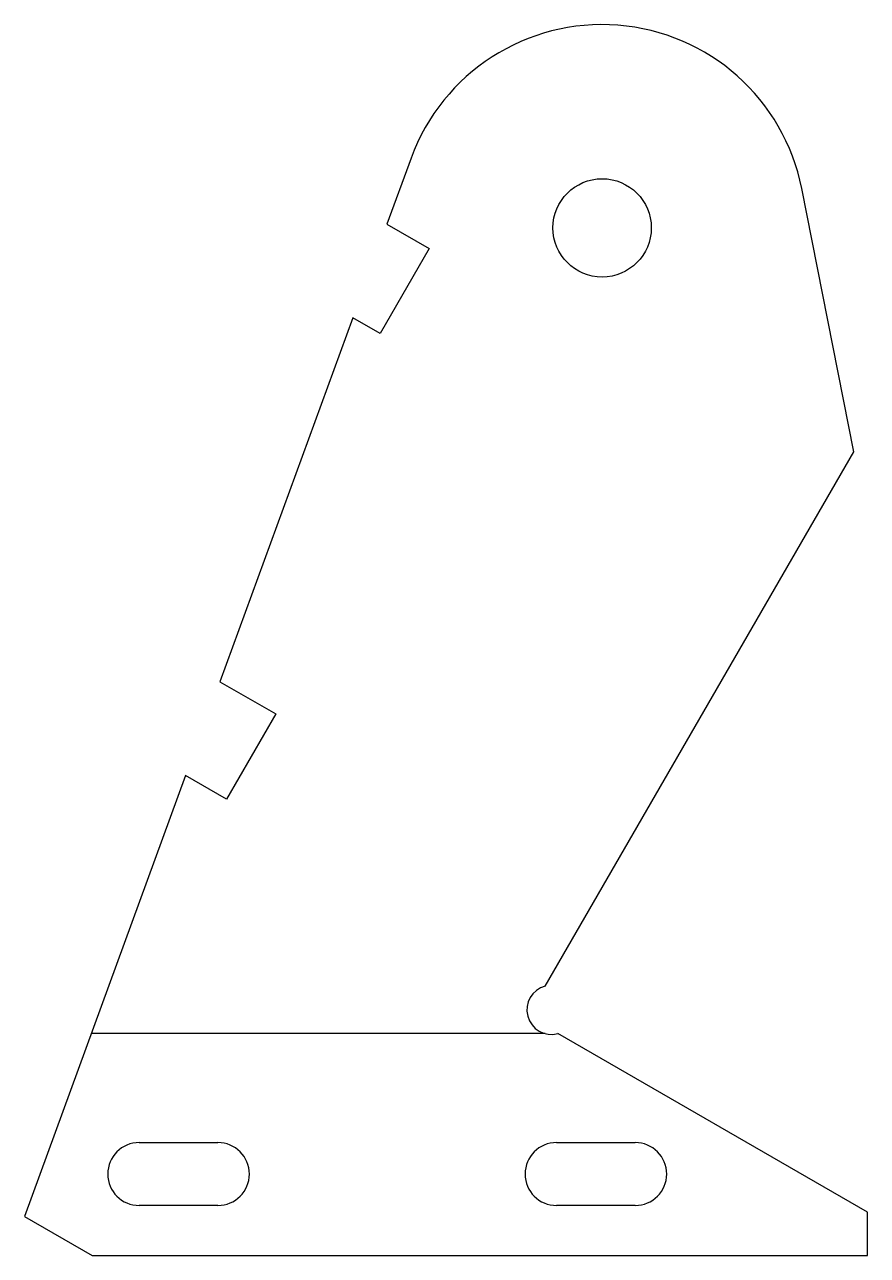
# Model space of a CAD drawing. Header units: inches. Extents: x -0.96 to 1.18, y -1.16 to 1.97.
import ezdxf

# ---------------------------------------------------------------- set-up
doc = ezdxf.new("R2010")
doc.units = ezdxf.units.IN
doc.header["$MEASUREMENT"] = 0

msp = doc.modelspace()

# ---------------------------------------------------------------- linework, layer by layer
at = {"color": 7, "linetype": 'Continuous', "lineweight": 25}
for p, q in [((0.0225, 1.6281), (-0.0386, 1.4608)), ((1.1477, 0.8813), (1.0154, 1.5511)), ((-0.0386, 1.4608), (0.069, 1.3987)), ((0.069, 1.3987), (-0.056, 1.1822)), ((-0.1256, 1.2224), (-0.4633, 0.2967)), ((-0.056, 1.1822), (-0.1256, 1.2224)), ((0.3633, -0.4774), (1.1477, 0.8813)), ((-0.4633, 0.2967), (-0.3215, 0.2149)), ((-0.3215, 0.2149), (-0.4465, -0.0016)), ((-0.5503, 0.0583), (-0.9596, -1.0634)), ((-0.4465, -0.0016), (-0.5503, 0.0583)), ((0.3633, -0.5981), (-0.7899, -0.5983)), ((1.1824, -1.0524), (0.3956, -0.5981)), ((-0.6683, -0.8753), (-0.4683, -0.8753)), ((0.3924, -0.8753), (0.5924, -0.8753)), ((-0.9596, -1.0634), (-0.7883, -1.1623)), ((-0.4683, -1.0353), (-0.6683, -1.0353)), ((0.5924, -1.0353), (0.3924, -1.0353)), ((1.1824, -1.1623), (1.1824, -1.0524)), ((-0.7883, -1.1623), (1.1824, -1.1623))]:
    msp.add_line(p, q, dxfattribs=at)
msp.add_circle((0.5082, 1.4509), 0.125, dxfattribs=at)
for centre, radius, start, end in [((0.5082, 1.4509), 0.517, 11.1766, 159.9538), ((0.3794, -0.5378), 0.0625, 105, 285), ((-0.6683, -0.9553), 0.08, 90, 270), ((-0.4683, -0.9553), 0.08, 270, 90), ((0.3924, -0.9553), 0.08, 90, 270), ((0.5924, -0.9553), 0.08, 270, 90)]:
    msp.add_arc(centre, radius, start, end, dxfattribs=at)

doc.saveas('drawing.dxf')
